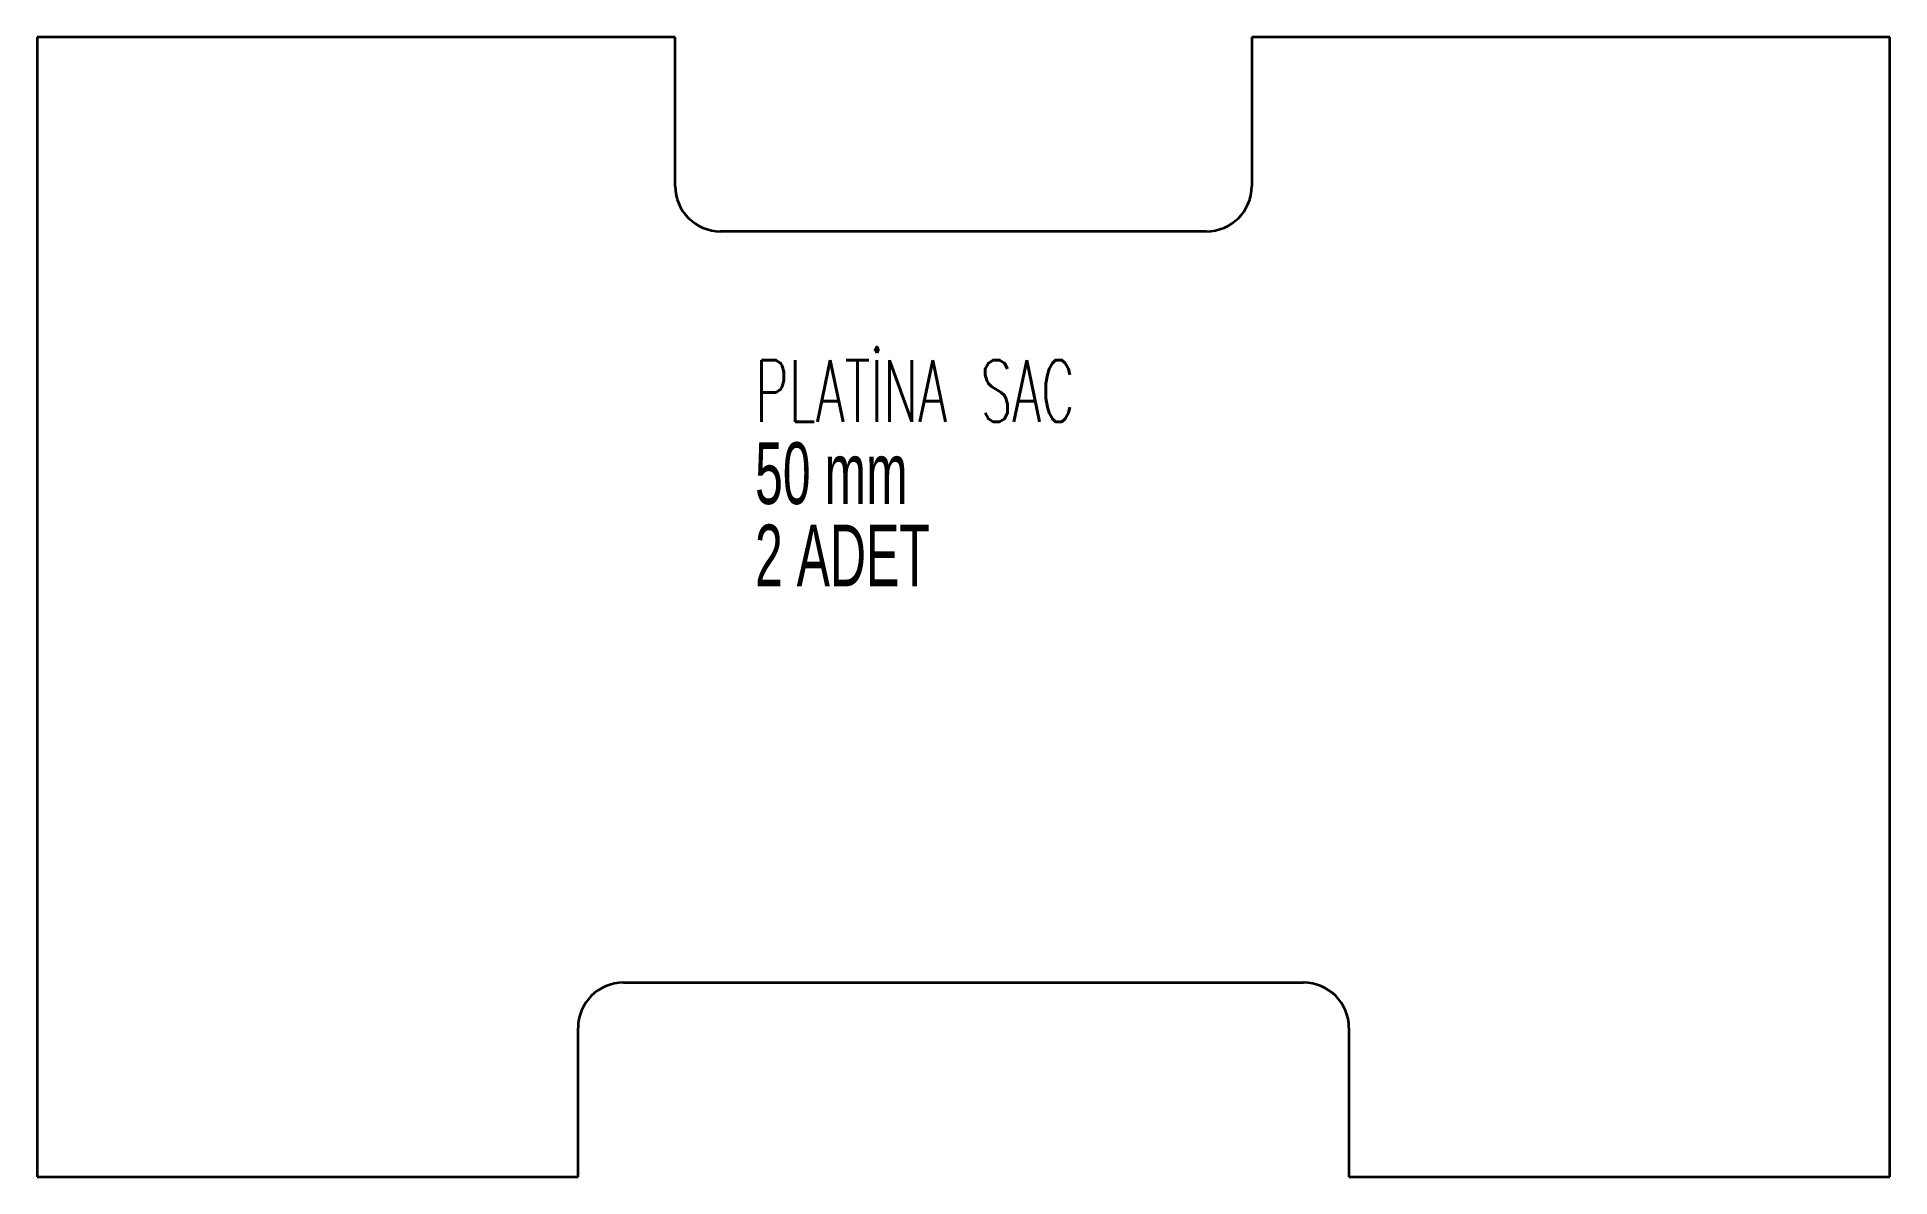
# Model space of a CAD drawing. Header units: millimetres. Extents: x -300 to -14, y 20 to 196.
import ezdxf

# ---------------------------------------------------------------- set-up
doc = ezdxf.new("R2010")
doc.units = ezdxf.units.MM
doc.styles.add('SLDTEXTSTYLE0', font='TXT', dxfattribs={"width": 0.605, "bigfont": 'bigfont'})
doc.styles.add('SLDTEXTSTYLE1', font='TXT', dxfattribs={"width": 0.605})

# ---------------------------------------------------------------- blocks, each defined once
blk = doc.blocks.new('SW_NOTE_0')
at = {"color": 0, "linetype": 'Continuous', "lineweight": 0, "char_height": 9.525, "attachment_point": 1}
for s, insert, style in [('PLATİNA SAC', (0, 12.28), 'SLDTEXTSTYLE0'), ('50 mm', (0, -0.42), 'SLDTEXTSTYLE1'), ('2 ADET', (0, -13.12), 'SLDTEXTSTYLE1')]:
    blk.add_mtext(s, dxfattribs=dict(at, insert=insert, style=style))

msp = doc.modelspace()

# ---------------------------------------------------------------- linework, layer by layer
at = {"color": 7, "linetype": 'Continuous', "lineweight": 35}
for p, q in [((-201.17, 195.89), (-299.67, 195.89)), ((-299.67, 195.89), (-299.67, 19.89)), ((-201.17, 172.89), (-201.17, 195.89)), ((-13.67, 195.89), (-112.17, 195.89)), ((-112.17, 195.89), (-112.17, 172.89)), ((-13.67, 19.89), (-13.67, 195.89)), ((-119.17, 165.89), (-194.17, 165.89)), ((-209.17, 49.89), (-104.17, 49.89)), ((-216.17, 19.89), (-216.17, 42.89)), ((-97.17, 42.89), (-97.17, 19.89)), ((-299.67, 19.89), (-216.17, 19.89)), ((-97.17, 19.89), (-13.67, 19.89))]:
    msp.add_line(p, q, dxfattribs=at)
for centre, start, end in [((-194.17, 172.89), 180, 270), ((-119.17, 172.89), 270, 0), ((-209.17, 42.89), 90, 180), ((-104.17, 42.89), 0, 90)]:
    msp.add_arc(centre, 7, start, end, dxfattribs=at)

# ---------------------------------------------------------------- block references
at = {"color": 7, "linetype": 'Continuous', "lineweight": 0}
msp.add_blockref('SW_NOTE_0', (-188.84, 133.73), dxfattribs=at)

doc.saveas('drawing.dxf')
